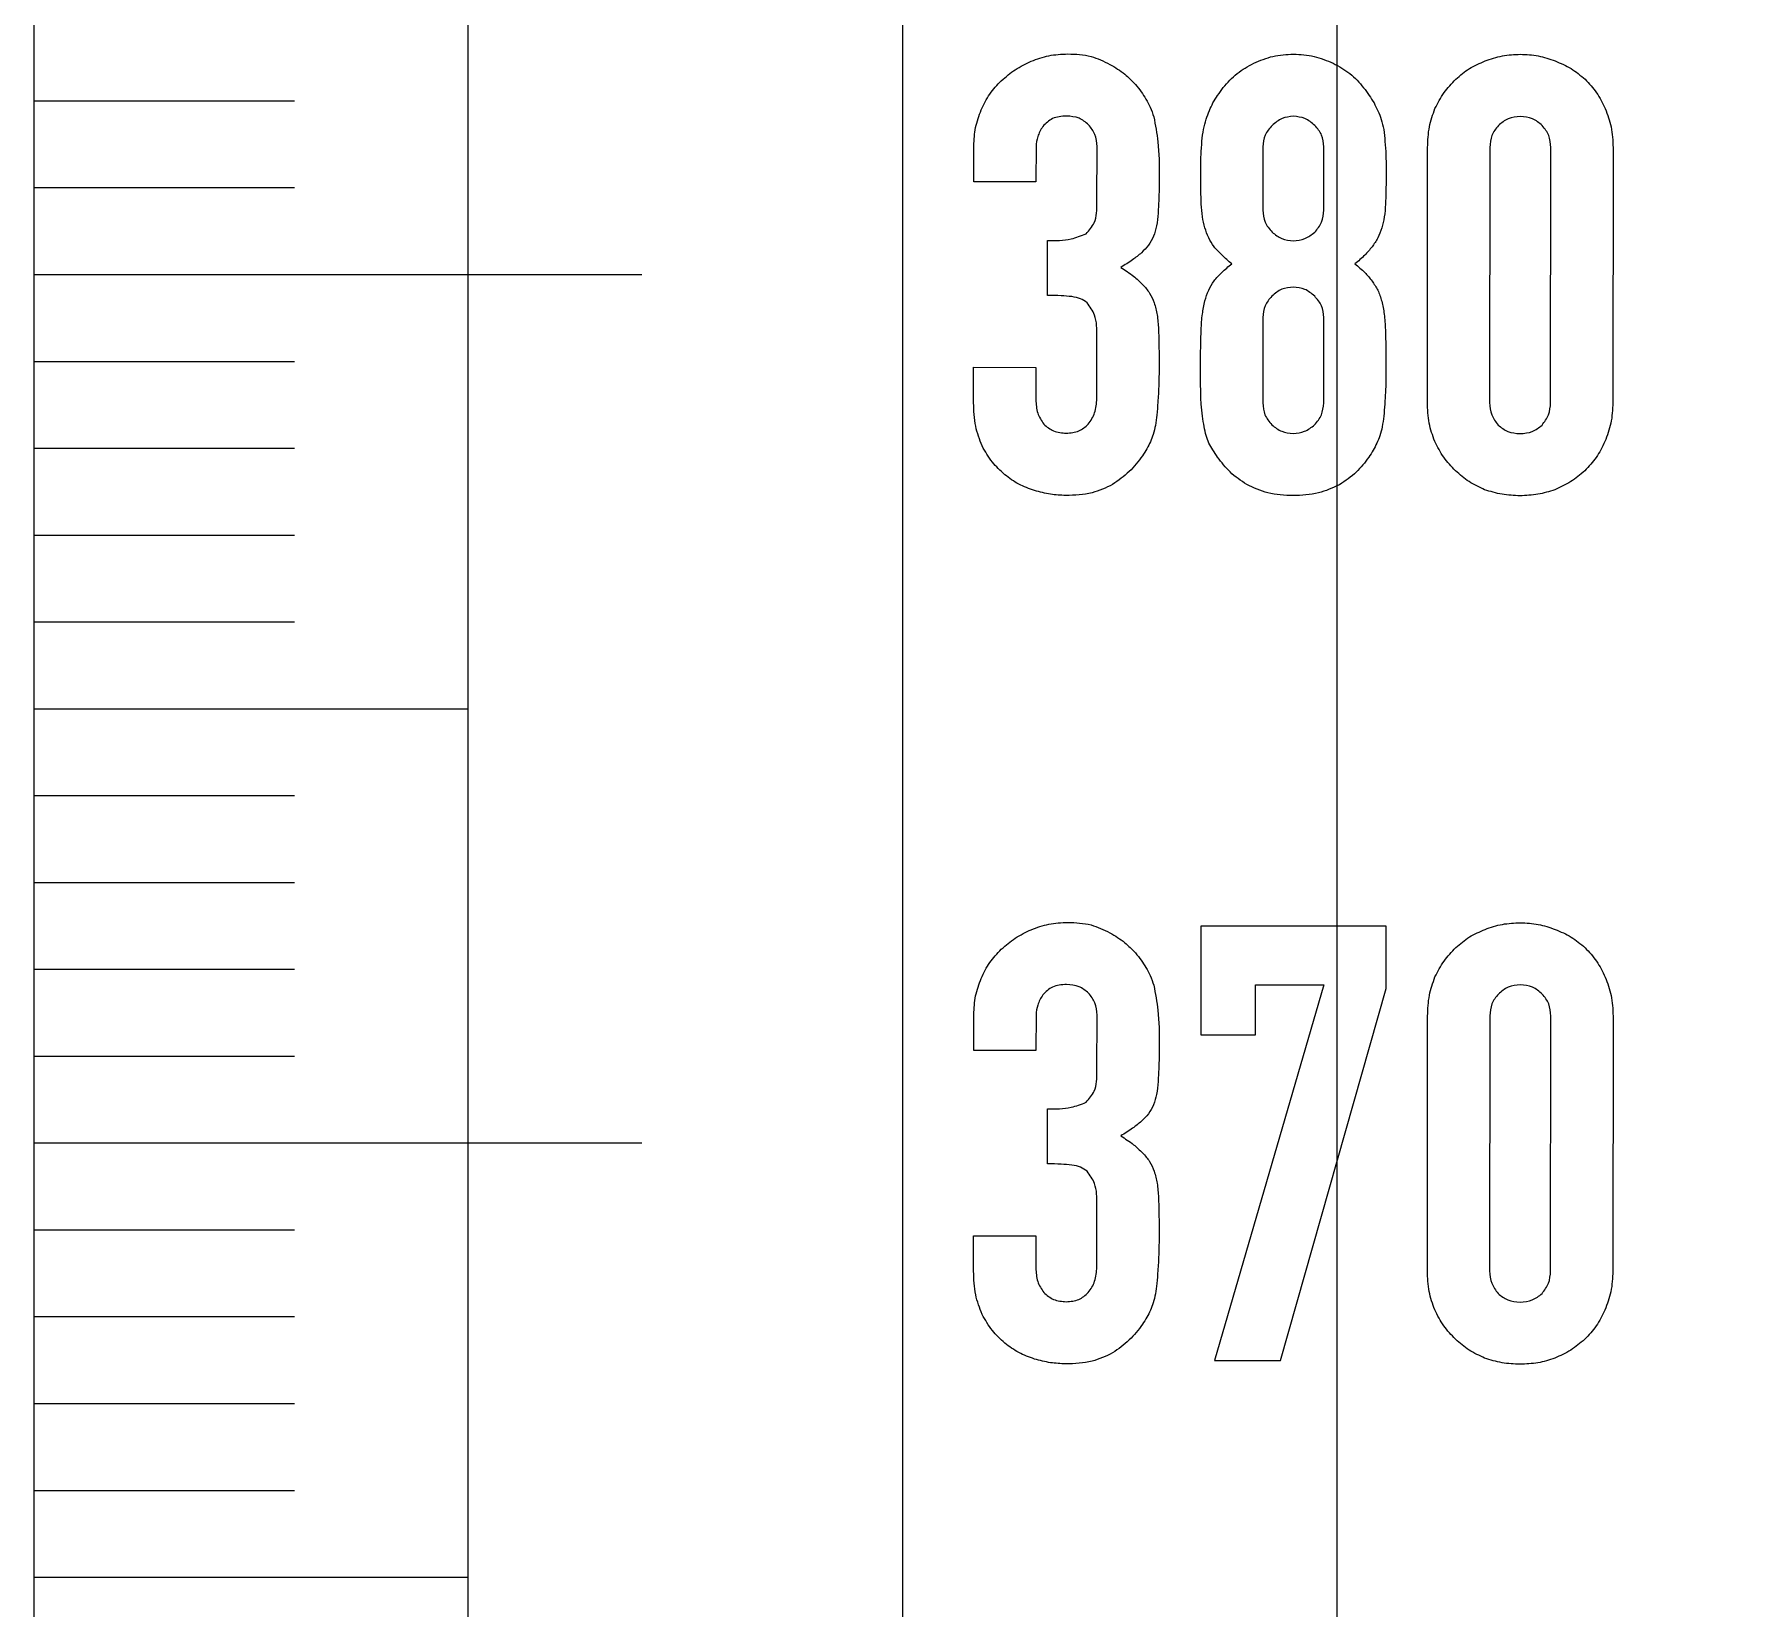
# Model space of a CAD drawing. Header units: millimetres. Extents: x 0 to 736, y 0 to 580.
# Drawn here: x 0 to 19.54, y 364.64 to 382.77 of the extents above; entities that cross this region are included whole.
import ezdxf

# ---------------------------------------------------------------- set-up
doc = ezdxf.new("R2010")
doc.units = ezdxf.units.MM
doc.layers.get('0').update_dxf_attribs({"linetype": 'CONTINUOUS'})

msp = doc.modelspace()

# ---------------------------------------------------------------- linework, layer by layer
for p, q in [((0, 382), (3, 382)), ((10.821, 381.066), (10.821, 381.481)), ((11.538, 381.473), (11.537, 381.066)), ((12.239, 380.826), (12.24, 381.473)), ((14.15, 381.471), (14.149, 380.741)), ((14.852, 380.74), (14.852, 381.47)), ((16.044, 378.527), (16.046, 381.462)), ((16.762, 381.462), (16.76, 378.527)), ((17.462, 378.526), (17.465, 381.461)), ((18.181, 381.461), (18.179, 378.525)), ((11.537, 381.066), (10.821, 381.066)), ((0, 381), (3, 381)), ((11.67, 379.76), (11.67, 380.392)), ((0, 380), (7, 380)), ((14.148, 379.505), (14.148, 378.522)), ((14.85, 378.521), (14.851, 379.504)), ((12.238, 378.572), (12.238, 379.289)), ((0, 379), (3, 379)), ((10.819, 378.524), (10.819, 378.932)), ((10.819, 378.932), (11.536, 378.931)), ((11.536, 378.931), (11.535, 378.559)), ((0, 378), (3, 378)), ((0, 377), (3, 377)), ((0, 376), (3, 376)), ((0, 375), (5, 375)), ((0, 374), (3, 374)), ((0, 373), (3, 373)), ((0, 372), (3, 372)), ((10.821, 371.066), (10.821, 371.481)), ((11.538, 371.473), (11.537, 371.066)), ((12.239, 370.826), (12.24, 371.473)), ((16.044, 368.527), (16.046, 371.462)), ((16.762, 371.462), (16.76, 368.527)), ((17.462, 368.526), (17.465, 371.461)), ((18.181, 371.461), (18.179, 368.525)), ((11.537, 371.066), (10.821, 371.066)), ((0, 371), (3, 371)), ((11.67, 369.76), (11.67, 370.392)), ((0, 370), (7, 370)), ((12.238, 368.572), (12.238, 369.289)), ((0, 369), (3, 369)), ((10.819, 368.524), (10.819, 368.932)), ((10.819, 368.932), (11.536, 368.931)), ((11.536, 368.931), (11.535, 368.559)), ((0, 368), (3, 368)), ((0, 367), (3, 367)), ((0, 366), (3, 366)), ((0, 365), (5, 365))]:
    msp.add_line(p, q)
for points in [[(334.863, 0), (0, 580), (0, 0)], [(326.203, 5), (5, 5), (5, 561.34)], [(317.543, 10), (10, 542.679), (10, 10)], [(308.882, 15), (15, 524.019), (15, 15)], [(14.853, 371.822), (13.592, 367.497), (14.351, 367.496), (15.569, 371.779), (15.569, 372.495), (13.435, 372.497), (13.434, 371.247), (14.066, 371.246), (14.066, 371.822)]]:
    msp.add_lwpolyline(points, close=True)
for points, knots in [([(11.138, 382.232), (11.19, 382.276), (11.294, 382.367), (11.419, 382.426), (11.482, 382.456)], [0, 0, 0, 0, 0.02037198, 0.04126383, 0.04126383, 0.04126383, 0.04126383]), ([(11.482, 382.456), (11.549, 382.481), (11.686, 382.53), (11.83, 382.537), (11.904, 382.54)], [0, 0, 0, 0, 0.02132335, 0.0431947, 0.0431947, 0.0431947, 0.0431947]), ([(11.904, 382.54), (11.995, 382.537), (12.165, 382.53), (12.317, 382.455), (12.388, 382.42)], [0, 0, 0, 0, 0.02702625, 0.05040301, 0.05040301, 0.05040301, 0.05040301]), ([(12.388, 382.42), (12.448, 382.385), (12.556, 382.32), (12.643, 382.229), (12.683, 382.188)], [0, 0, 0, 0, 0.0206455, 0.03765689, 0.03765689, 0.03765689, 0.03765689]), ([(13.694, 382.153), (13.744, 382.21), (13.844, 382.325), (13.978, 382.397), (14.045, 382.433)], [0, 0, 0, 0, 0.02259503, 0.0452989, 0.0452989, 0.0452989, 0.0452989]), ([(14.045, 382.433), (14.118, 382.464), (14.264, 382.526), (14.422, 382.534), (14.502, 382.538)], [0, 0, 0, 0, 0.02332397, 0.04717065, 0.04717065, 0.04717065, 0.04717065]), ([(14.502, 382.538), (14.582, 382.534), (14.74, 382.525), (14.886, 382.463), (14.958, 382.432)], [0, 0, 0, 0, 0.02384668, 0.04717065, 0.04717065, 0.04717065, 0.04717065]), ([(14.958, 382.432), (15.026, 382.396), (15.16, 382.324), (15.26, 382.209), (15.309, 382.151)], [0, 0, 0, 0, 0.02270387, 0.04529892, 0.04529892, 0.04529892, 0.04529892]), ([(16.37, 382.249), (16.421, 382.293), (16.522, 382.38), (16.646, 382.433), (16.707, 382.459)], [0, 0, 0, 0, 0.02001715, 0.03996019, 0.03996019, 0.03996019, 0.03996019]), ([(16.707, 382.459), (16.773, 382.482), (16.905, 382.527), (17.045, 382.533), (17.114, 382.536)], [0, 0, 0, 0, 0.02083571, 0.04164184, 0.04164184, 0.04164184, 0.04164184]), ([(17.114, 382.536), (17.183, 382.533), (17.321, 382.527), (17.45, 382.481), (17.515, 382.459)], [0, 0, 0, 0, 0.0206313, 0.04096164, 0.04096164, 0.04096164, 0.04096164]), ([(17.515, 382.459), (17.578, 382.432), (17.704, 382.38), (17.807, 382.292), (17.859, 382.248)], [0, 0, 0, 0, 0.02041726, 0.04057331, 0.04057331, 0.04057331, 0.04057331]), ([(10.906, 381.895), (10.936, 381.958), (10.997, 382.082), (11.091, 382.182), (11.138, 382.232)], [0, 0, 0, 0, 0.02082092, 0.04112014, 0.04112014, 0.04112014, 0.04112014]), ([(16.131, 381.912), (16.163, 381.975), (16.227, 382.098), (16.323, 382.199), (16.37, 382.249)], [0, 0, 0, 0, 0.02107908, 0.04149266, 0.04149266, 0.04149266, 0.04149266]), ([(17.859, 382.248), (17.905, 382.198), (18, 382.097), (18.06, 381.973), (18.09, 381.91)], [0, 0, 0, 0, 0.02029925, 0.04112017, 0.04112017, 0.04112017, 0.04112017]), ([(12.683, 382.188), (12.705, 382.161), (12.748, 382.107), (12.785, 382.048), (12.802, 382.02)], [0, 0, 0, 0, 0.01063996, 0.02067161, 0.02067161, 0.02067161, 0.02067161]), ([(12.802, 382.02), (12.82, 381.989), (12.858, 381.925), (12.881, 381.854), (12.893, 381.816)], [0, 0, 0, 0, 0.01060662, 0.02238105, 0.02238105, 0.02238105, 0.02238105]), ([(13.575, 381.977), (13.592, 382.006), (13.629, 382.066), (13.672, 382.123), (13.694, 382.153)], [0, 0, 0, 0, 0.01017955, 0.02124134, 0.02124134, 0.02124134, 0.02124134]), ([(15.309, 382.151), (15.331, 382.122), (15.374, 382.065), (15.411, 382.005), (15.429, 381.976)], [0, 0, 0, 0, 0.01106177, 0.02124133, 0.02124133, 0.02124133, 0.02124133]), ([(10.821, 381.481), (10.825, 381.552), (10.832, 381.695), (10.881, 381.828), (10.906, 381.895)], [0, 0, 0, 0, 0.02134719, 0.04250294, 0.04250294, 0.04250294, 0.04250294]), ([(11.889, 381.824), (11.832, 381.821), (11.725, 381.815), (11.65, 381.74), (11.615, 381.705)], [0, 0, 0, 0, 0.0165978, 0.03082806, 0.03082806, 0.03082806, 0.03082806]), ([(12.142, 381.725), (12.107, 381.754), (12.034, 381.815), (11.939, 381.821), (11.889, 381.824)], [0, 0, 0, 0, 0.01314721, 0.0277516, 0.0277516, 0.0277516, 0.0277516]), ([(12.893, 381.816), (12.912, 381.72), (12.955, 381.493), (12.956, 381.262), (12.956, 381.128)], [0, 0, 0, 0, 0.02917972, 0.06923897, 0.06923897, 0.06923897, 0.06923897]), ([(13.497, 381.788), (13.509, 381.821), (13.531, 381.886), (13.561, 381.947), (13.575, 381.977)], [0, 0, 0, 0, 0.01066457, 0.02048662, 0.02048662, 0.02048662, 0.02048662]), ([(14.501, 381.822), (14.456, 381.817), (14.363, 381.808), (14.292, 381.747), (14.256, 381.717)], [0, 0, 0, 0, 0.0134279, 0.02730729, 0.02730729, 0.02730729, 0.02730729]), ([(14.747, 381.716), (14.711, 381.747), (14.64, 381.808), (14.547, 381.817), (14.501, 381.822)], [0, 0, 0, 0, 0.01387936, 0.02730726, 0.02730726, 0.02730726, 0.02730726]), ([(15.429, 381.976), (15.444, 381.946), (15.477, 381.885), (15.501, 381.82), (15.513, 381.786)], [0, 0, 0, 0, 0.01005004, 0.02077656, 0.02077656, 0.02077656, 0.02077656]), ([(16.046, 381.462), (16.049, 381.543), (16.055, 381.697), (16.106, 381.842), (16.131, 381.912)], [0, 0, 0, 0, 0.02396916, 0.04596419, 0.04596419, 0.04596419, 0.04596419]), ([(17.114, 381.82), (17.065, 381.816), (16.969, 381.808), (16.897, 381.745), (16.861, 381.715)], [0, 0, 0, 0, 0.01428975, 0.0280251, 0.0280251, 0.0280251, 0.0280251]), ([(17.367, 381.714), (17.331, 381.745), (17.258, 381.808), (17.163, 381.816), (17.114, 381.82)], [0, 0, 0, 0, 0.0137354, 0.02802509, 0.02802509, 0.02802509, 0.02802509]), ([(18.09, 381.91), (18.117, 381.841), (18.172, 381.696), (18.178, 381.541), (18.181, 381.461)], [0, 0, 0, 0, 0.02215211, 0.04613734, 0.04613734, 0.04613734, 0.04613734]), ([(11.615, 381.705), (11.593, 381.667), (11.55, 381.595), (11.542, 381.512), (11.538, 381.473)], [0, 0, 0, 0, 0.01311202, 0.02468579, 0.02468579, 0.02468579, 0.02468579]), ([(12.24, 381.473), (12.236, 381.521), (12.229, 381.616), (12.17, 381.69), (12.142, 381.725)], [0, 0, 0, 0, 0.0142584, 0.02769779, 0.02769779, 0.02769779, 0.02769779]), ([(13.448, 381.535), (13.453, 381.581), (13.463, 381.666), (13.486, 381.749), (13.497, 381.788)], [0, 0, 0, 0, 0.01382933, 0.0257946, 0.0257946, 0.0257946, 0.0257946]), ([(14.256, 381.717), (14.225, 381.682), (14.163, 381.611), (14.154, 381.518), (14.15, 381.471)], [0, 0, 0, 0, 0.01359215, 0.02736453, 0.02736453, 0.02736453, 0.02736453]), ([(14.852, 381.47), (14.848, 381.517), (14.84, 381.611), (14.778, 381.681), (14.747, 381.716)], [0, 0, 0, 0, 0.01377239, 0.02736455, 0.02736455, 0.02736455, 0.02736455]), ([(15.513, 381.786), (15.523, 381.748), (15.546, 381.665), (15.552, 381.579), (15.555, 381.533)], [0, 0, 0, 0, 0.01192269, 0.02568836, 0.02568836, 0.02568836, 0.02568836]), ([(16.861, 381.715), (16.832, 381.679), (16.773, 381.605), (16.766, 381.511), (16.762, 381.462)], [0, 0, 0, 0, 0.01343938, 0.02769777, 0.02769777, 0.02769777, 0.02769777]), ([(17.465, 381.461), (17.461, 381.51), (17.454, 381.604), (17.395, 381.678), (17.367, 381.714)], [0, 0, 0, 0, 0.01425838, 0.02769777, 0.02769777, 0.02769777, 0.02769777]), ([(13.434, 381.191), (13.434, 381.253), (13.435, 381.368), (13.444, 381.483), (13.448, 381.535)], [0, 0, 0, 0, 0.0187884, 0.03444887, 0.03444887, 0.03444887, 0.03444887]), ([(15.555, 381.533), (15.559, 381.481), (15.568, 381.367), (15.568, 381.252), (15.568, 381.189)], [0, 0, 0, 0, 0.01566047, 0.03444887, 0.03444887, 0.03444887, 0.03444887]), ([(12.956, 381.128), (12.956, 381.049), (12.955, 380.909), (12.946, 380.769), (12.942, 380.707)], [0, 0, 0, 0, 0.02352792, 0.04216726, 0.04216726, 0.04216726, 0.04216726]), ([(13.44, 380.811), (13.438, 380.869), (13.434, 380.995), (13.434, 381.122), (13.434, 381.191)], [0, 0, 0, 0, 0.01721312, 0.03793014, 0.03793014, 0.03793014, 0.03793014]), ([(15.568, 381.189), (15.568, 381.12), (15.568, 380.993), (15.563, 380.867), (15.561, 380.81)], [0, 0, 0, 0, 0.02071702, 0.03793014, 0.03793014, 0.03793014, 0.03793014]), ([(12.113, 380.468), (12.149, 380.509), (12.239, 380.609), (12.239, 380.746), (12.239, 380.826)], [0, 0, 0, 0, 0.01594138, 0.03915606, 0.03915606, 0.03915606, 0.03915606]), ([(12.942, 380.707), (12.938, 380.657), (12.933, 380.566), (12.905, 380.479), (12.892, 380.44)], [0, 0, 0, 0, 0.01483158, 0.02722704, 0.02722704, 0.02722704, 0.02722704]), ([(13.482, 380.538), (13.472, 380.58), (13.449, 380.67), (13.443, 380.763), (13.44, 380.811)], [0, 0, 0, 0, 0.01312024, 0.0277594, 0.0277594, 0.0277594, 0.0277594]), ([(14.149, 380.741), (14.154, 380.693), (14.163, 380.598), (14.224, 380.525), (14.255, 380.488)], [0, 0, 0, 0, 0.01394474, 0.0279688, 0.0279688, 0.0279688, 0.0279688]), ([(14.746, 380.487), (14.777, 380.524), (14.838, 380.598), (14.847, 380.693), (14.852, 380.74)], [0, 0, 0, 0, 0.01402408, 0.02796883, 0.02796883, 0.02796883, 0.02796883]), ([(15.561, 380.81), (15.558, 380.761), (15.552, 380.668), (15.529, 380.578), (15.519, 380.536)], [0, 0, 0, 0, 0.01463915, 0.02775941, 0.02775941, 0.02775941, 0.02775941]), ([(11.67, 380.392), (11.762, 380.391), (11.915, 380.39), (12.057, 380.446), (12.113, 380.468)], [0, 0, 0, 0, 0.02728052, 0.04526854, 0.04526854, 0.04526854, 0.04526854]), ([(13.587, 380.32), (13.565, 380.354), (13.521, 380.422), (13.495, 380.499), (13.482, 380.538)], [0, 0, 0, 0, 0.01204362, 0.02427006, 0.02427006, 0.02427006, 0.02427006]), ([(14.255, 380.488), (14.291, 380.459), (14.363, 380.402), (14.455, 380.394), (14.5, 380.389)], [0, 0, 0, 0, 0.0135865, 0.02698108, 0.02698108, 0.02698108, 0.02698108]), ([(14.5, 380.389), (14.546, 380.393), (14.637, 380.402), (14.71, 380.459), (14.746, 380.487)], [0, 0, 0, 0, 0.01339458, 0.02698105, 0.02698105, 0.02698105, 0.02698105]), ([(15.519, 380.536), (15.505, 380.497), (15.478, 380.419), (15.43, 380.352), (15.406, 380.318)], [0, 0, 0, 0, 0.01229057, 0.02461123, 0.02461123, 0.02461123, 0.02461123]), ([(12.752, 380.25), (12.718, 380.223), (12.643, 380.16), (12.559, 380.11), (12.513, 380.082)], [0, 0, 0, 0, 0.01299632, 0.02926209, 0.02926209, 0.02926209, 0.02926209]), ([(12.892, 380.44), (12.874, 380.404), (12.838, 380.333), (12.78, 380.278), (12.752, 380.25)], [0, 0, 0, 0, 0.01195497, 0.02375426, 0.02375426, 0.02375426, 0.02375426]), ([(13.791, 380.123), (13.752, 380.156), (13.68, 380.217), (13.617, 380.288), (13.587, 380.32)], [0, 0, 0, 0, 0.01529405, 0.02833416, 0.02833416, 0.02833416, 0.02833416]), ([(15.406, 380.318), (15.379, 380.286), (15.319, 380.215), (15.248, 380.155), (15.209, 380.122)], [0, 0, 0, 0, 0.01268426, 0.02784776, 0.02784776, 0.02784776, 0.02784776]), ([(12.513, 380.082), (12.563, 380.05), (12.654, 379.992), (12.731, 379.918), (12.765, 379.885)], [0, 0, 0, 0, 0.01792106, 0.03209272, 0.03209272, 0.03209272, 0.03209272]), ([(13.587, 379.927), (13.616, 379.96), (13.678, 380.032), (13.752, 380.091), (13.791, 380.123)], [0, 0, 0, 0, 0.0132976, 0.02836012, 0.02836012, 0.02836012, 0.02836012]), ([(15.209, 380.122), (15.248, 380.09), (15.321, 380.032), (15.379, 379.959), (15.406, 379.925)], [0, 0, 0, 0, 0.01492993, 0.02787877, 0.02787877, 0.02787877, 0.02787877]), ([(12.765, 379.885), (12.794, 379.854), (12.85, 379.791), (12.882, 379.713), (12.899, 379.674)], [0, 0, 0, 0, 0.01261239, 0.02509703, 0.02509703, 0.02509703, 0.02509703]), ([(13.482, 379.695), (13.494, 379.737), (13.519, 379.819), (13.565, 379.892), (13.587, 379.927)], [0, 0, 0, 0, 0.01321503, 0.02556188, 0.02556188, 0.02556188, 0.02556188]), ([(15.406, 379.925), (15.43, 379.89), (15.479, 379.819), (15.505, 379.736), (15.518, 379.693)], [0, 0, 0, 0, 0.01261726, 0.02589162, 0.02589162, 0.02589162, 0.02589162]), ([(11.951, 379.745), (11.91, 379.749), (11.816, 379.759), (11.722, 379.759), (11.67, 379.76)], [0, 0, 0, 0, 0.01233441, 0.02813887, 0.02813887, 0.02813887, 0.02813887]), ([(12.126, 379.675), (12.102, 379.692), (12.049, 379.729), (11.985, 379.74), (11.951, 379.745)], [0, 0, 0, 0, 0.00882186, 0.0191263, 0.0191263, 0.0191263, 0.0191263]), ([(12.238, 379.289), (12.239, 379.373), (12.239, 379.515), (12.159, 379.629), (12.126, 379.675)], [0, 0, 0, 0, 0.02456423, 0.04109411, 0.04109411, 0.04109411, 0.04109411]), ([(12.899, 379.674), (12.911, 379.628), (12.938, 379.529), (12.944, 379.427), (12.948, 379.372)], [0, 0, 0, 0, 0.01426486, 0.0306684, 0.0306684, 0.0306684, 0.0306684]), ([(13.439, 379.365), (13.442, 379.425), (13.448, 379.537), (13.471, 379.645), (13.482, 379.695)], [0, 0, 0, 0, 0.01813735, 0.03332219, 0.03332219, 0.03332219, 0.03332219]), ([(14.254, 379.75), (14.223, 379.715), (14.161, 379.645), (14.153, 379.552), (14.148, 379.505)], [0, 0, 0, 0, 0.01359217, 0.02736453, 0.02736453, 0.02736453, 0.02736453]), ([(14.5, 379.856), (14.454, 379.851), (14.361, 379.842), (14.29, 379.781), (14.254, 379.75)], [0, 0, 0, 0, 0.0134279, 0.02730727, 0.02730727, 0.02730727, 0.02730727]), ([(14.746, 379.75), (14.709, 379.781), (14.638, 379.841), (14.546, 379.851), (14.5, 379.856)], [0, 0, 0, 0, 0.01387935, 0.02730725, 0.02730725, 0.02730725, 0.02730725]), ([(14.851, 379.504), (14.846, 379.551), (14.838, 379.645), (14.776, 379.715), (14.746, 379.75)], [0, 0, 0, 0, 0.01377236, 0.02736455, 0.02736455, 0.02736455, 0.02736455]), ([(15.518, 379.693), (15.529, 379.644), (15.552, 379.535), (15.557, 379.424), (15.56, 379.363)], [0, 0, 0, 0, 0.01518484, 0.03332219, 0.03332219, 0.03332219, 0.03332219]), ([(12.948, 379.372), (12.95, 379.308), (12.954, 379.163), (12.954, 379.018), (12.954, 378.937)], [0, 0, 0, 0, 0.01931897, 0.04354713, 0.04354713, 0.04354713, 0.04354713]), ([(13.432, 378.894), (13.432, 378.98), (13.432, 379.137), (13.437, 379.294), (13.439, 379.365)], [0, 0, 0, 0, 0.02580819, 0.04705766, 0.04705766, 0.04705766, 0.04705766]), ([(15.56, 379.363), (15.562, 379.292), (15.566, 379.136), (15.566, 378.979), (15.567, 378.893)], [0, 0, 0, 0, 0.0212495, 0.04705766, 0.04705766, 0.04705766, 0.04705766]), ([(12.954, 378.937), (12.954, 378.862), (12.953, 378.726), (12.944, 378.59), (12.94, 378.53)], [0, 0, 0, 0, 0.02247465, 0.04076343, 0.04076343, 0.04076343, 0.04076343]), ([(13.438, 378.508), (13.436, 378.566), (13.432, 378.695), (13.432, 378.824), (13.432, 378.894)], [0, 0, 0, 0, 0.0173886, 0.03863231, 0.03863231, 0.03863231, 0.03863231]), ([(15.567, 378.893), (15.566, 378.822), (15.565, 378.693), (15.556, 378.564), (15.552, 378.506)], [0, 0, 0, 0, 0.02124588, 0.03865839, 0.03865839, 0.03865839, 0.03865839]), ([(10.917, 378.026), (10.888, 378.1), (10.827, 378.261), (10.822, 378.432), (10.819, 378.524)], [0, 0, 0, 0, 0.0238176, 0.05114045, 0.05114045, 0.05114045, 0.05114045]), ([(11.535, 378.559), (11.538, 378.506), (11.544, 378.404), (11.6, 378.319), (11.626, 378.278)], [0, 0, 0, 0, 0.01561713, 0.02999284, 0.02999284, 0.02999284, 0.02999284]), ([(12.139, 378.277), (12.168, 378.319), (12.228, 378.408), (12.234, 378.515), (12.238, 378.572)], [0, 0, 0, 0, 0.01493826, 0.03162308, 0.03162308, 0.03162308, 0.03162308]), ([(12.94, 378.53), (12.937, 378.48), (12.933, 378.391), (12.918, 378.302), (12.912, 378.263)], [0, 0, 0, 0, 0.01478478, 0.02685139, 0.02685139, 0.02685139, 0.02685139]), ([(13.473, 378.248), (13.466, 378.289), (13.452, 378.375), (13.443, 378.462), (13.438, 378.508)], [0, 0, 0, 0, 0.01226672, 0.02622583, 0.02622583, 0.02622583, 0.02622583]), ([(14.148, 378.522), (14.152, 378.474), (14.161, 378.379), (14.222, 378.306), (14.253, 378.269)], [0, 0, 0, 0, 0.01394472, 0.0279688, 0.0279688, 0.0279688, 0.0279688]), ([(14.744, 378.268), (14.775, 378.305), (14.836, 378.378), (14.845, 378.474), (14.85, 378.521)], [0, 0, 0, 0, 0.01402409, 0.02796882, 0.02796882, 0.02796882, 0.02796882]), ([(15.552, 378.506), (15.549, 378.46), (15.544, 378.373), (15.53, 378.287), (15.524, 378.247)], [0, 0, 0, 0, 0.01390932, 0.02614965, 0.02614965, 0.02614965, 0.02614965]), ([(16.128, 378.078), (16.103, 378.147), (16.052, 378.293), (16.047, 378.447), (16.044, 378.527)], [0, 0, 0, 0, 0.02199501, 0.04596421, 0.04596421, 0.04596421, 0.04596421]), ([(16.76, 378.527), (16.764, 378.477), (16.771, 378.381), (16.83, 378.304), (16.858, 378.267)], [0, 0, 0, 0, 0.01443138, 0.02831409, 0.02831409, 0.02831409, 0.02831409]), ([(17.364, 378.266), (17.392, 378.304), (17.451, 378.381), (17.459, 378.477), (17.462, 378.526)], [0, 0, 0, 0, 0.01388274, 0.02831408, 0.02831408, 0.02831408, 0.02831408]), ([(18.179, 378.525), (18.175, 378.445), (18.169, 378.29), (18.114, 378.145), (18.087, 378.076)], [0, 0, 0, 0, 0.02398523, 0.04613736, 0.04613736, 0.04613736, 0.04613736]), ([(11.626, 378.278), (11.663, 378.247), (11.737, 378.184), (11.836, 378.176), (11.886, 378.172)], [0, 0, 0, 0, 0.01387937, 0.02868706, 0.02868706, 0.02868706, 0.02868706]), ([(11.886, 378.172), (11.936, 378.176), (12.033, 378.183), (12.105, 378.247), (12.139, 378.277)], [0, 0, 0, 0, 0.01463495, 0.02808462, 0.02808462, 0.02808462, 0.02808462]), ([(12.912, 378.263), (12.904, 378.228), (12.891, 378.163), (12.867, 378.102), (12.855, 378.073)], [0, 0, 0, 0, 0.01064577, 0.01981037, 0.01981037, 0.01981037, 0.01981037]), ([(13.529, 378.059), (13.518, 378.087), (13.494, 378.149), (13.48, 378.213), (13.473, 378.248)], [0, 0, 0, 0, 0.00916463, 0.01981037, 0.01981037, 0.01981037, 0.01981037]), ([(14.253, 378.269), (14.289, 378.24), (14.361, 378.183), (14.453, 378.174), (14.499, 378.17)], [0, 0, 0, 0, 0.01358649, 0.02698107, 0.02698107, 0.02698107, 0.02698107]), ([(14.499, 378.17), (14.544, 378.174), (14.636, 378.183), (14.708, 378.24), (14.744, 378.268)], [0, 0, 0, 0, 0.01339458, 0.02698103, 0.02698103, 0.02698103, 0.02698103]), ([(15.524, 378.247), (15.516, 378.212), (15.503, 378.146), (15.474, 378.085), (15.461, 378.057)], [0, 0, 0, 0, 0.01068768, 0.02004695, 0.02004695, 0.02004695, 0.02004695]), ([(16.858, 378.267), (16.894, 378.238), (16.968, 378.179), (17.062, 378.172), (17.111, 378.168)], [0, 0, 0, 0, 0.01343937, 0.02769775, 0.02769775, 0.02769775, 0.02769775]), ([(17.111, 378.168), (17.16, 378.172), (17.254, 378.179), (17.328, 378.238), (17.364, 378.266)], [0, 0, 0, 0, 0.01425839, 0.02769774, 0.02769774, 0.02769774, 0.02769774]), ([(11.177, 377.695), (11.127, 377.742), (11.023, 377.838), (10.953, 377.962), (10.917, 378.026)], [0, 0, 0, 0, 0.02036063, 0.04222777, 0.04222777, 0.04222777, 0.04222777]), ([(12.764, 377.912), (12.716, 377.849), (12.618, 377.721), (12.486, 377.629), (12.419, 377.582)], [0, 0, 0, 0, 0.02367027, 0.04793721, 0.04793721, 0.04793721, 0.04793721]), ([(12.855, 378.073), (12.842, 378.047), (12.815, 377.991), (12.781, 377.939), (12.764, 377.912)], [0, 0, 0, 0, 0.00887237, 0.01856809, 0.01856809, 0.01856809, 0.01856809]), ([(13.628, 377.897), (13.61, 377.924), (13.575, 377.977), (13.544, 378.032), (13.529, 378.059)], [0, 0, 0, 0, 0.00978904, 0.01891318, 0.01891318, 0.01891318, 0.01891318]), ([(15.461, 378.057), (15.448, 378.03), (15.42, 377.975), (15.387, 377.923), (15.369, 377.896)], [0, 0, 0, 0, 0.00887237, 0.01856809, 0.01856809, 0.01856809, 0.01856809]), ([(16.366, 377.74), (16.319, 377.79), (16.224, 377.891), (16.16, 378.015), (16.128, 378.078)], [0, 0, 0, 0, 0.02041353, 0.04149263, 0.04149263, 0.04149263, 0.04149263]), ([(18.087, 378.076), (18.056, 378.013), (17.996, 377.889), (17.902, 377.789), (17.855, 377.739)], [0, 0, 0, 0, 0.02082092, 0.04112014, 0.04112014, 0.04112014, 0.04112014]), ([(13.964, 377.581), (13.897, 377.626), (13.767, 377.713), (13.673, 377.837), (13.628, 377.897)], [0, 0, 0, 0, 0.02419254, 0.04649165, 0.04649165, 0.04649165, 0.04649165]), ([(15.369, 377.896), (15.324, 377.836), (15.229, 377.712), (15.099, 377.625), (15.032, 377.58)], [0, 0, 0, 0, 0.02229914, 0.04649163, 0.04649163, 0.04649163, 0.04649163]), ([(16.703, 377.522), (16.642, 377.551), (16.519, 377.607), (16.417, 377.696), (16.366, 377.74)], [0, 0, 0, 0, 0.02018042, 0.04030582, 0.04030582, 0.04030582, 0.04030582]), ([(17.855, 377.739), (17.803, 377.695), (17.699, 377.606), (17.574, 377.55), (17.511, 377.522)], [0, 0, 0, 0, 0.02026353, 0.04091276, 0.04091276, 0.04091276, 0.04091276]), ([(11.52, 377.512), (11.459, 377.534), (11.335, 377.578), (11.229, 377.656), (11.177, 377.695)], [0, 0, 0, 0, 0.01952845, 0.03915135, 0.03915135, 0.03915135, 0.03915135]), ([(11.879, 377.456), (11.82, 377.459), (11.699, 377.464), (11.582, 377.496), (11.52, 377.512)], [0, 0, 0, 0, 0.01743727, 0.03634665, 0.03634665, 0.03634665, 0.03634665]), ([(12.419, 377.582), (12.342, 377.545), (12.171, 377.465), (11.982, 377.459), (11.879, 377.456)], [0, 0, 0, 0, 0.02552659, 0.05606275, 0.05606275, 0.05606275, 0.05606275]), ([(14.498, 377.454), (14.399, 377.458), (14.213, 377.465), (14.044, 377.544), (13.964, 377.581)], [0, 0, 0, 0, 0.02931411, 0.05533043, 0.05533043, 0.05533043, 0.05533043]), ([(15.032, 377.58), (14.952, 377.543), (14.783, 377.465), (14.597, 377.458), (14.498, 377.454)], [0, 0, 0, 0, 0.02601632, 0.05533043, 0.05533043, 0.05533043, 0.05533043]), ([(17.11, 377.452), (17.041, 377.455), (16.902, 377.461), (16.769, 377.502), (16.703, 377.522)], [0, 0, 0, 0, 0.02079057, 0.04148602, 0.04148602, 0.04148602, 0.04148602]), ([(17.511, 377.522), (17.446, 377.501), (17.316, 377.46), (17.179, 377.455), (17.11, 377.452)], [0, 0, 0, 0, 0.02018659, 0.04080219, 0.04080219, 0.04080219, 0.04080219]), ([(11.138, 372.232), (11.19, 372.276), (11.294, 372.367), (11.419, 372.426), (11.482, 372.456)], [0, 0, 0, 0, 0.02037198, 0.04126383, 0.04126383, 0.04126383, 0.04126383]), ([(11.482, 372.456), (11.549, 372.481), (11.686, 372.53), (11.83, 372.537), (11.904, 372.54)], [0, 0, 0, 0, 0.02132335, 0.0431947, 0.0431947, 0.0431947, 0.0431947]), ([(11.904, 372.54), (11.995, 372.537), (12.165, 372.53), (12.317, 372.455), (12.388, 372.42)], [0, 0, 0, 0, 0.02702625, 0.05040301, 0.05040301, 0.05040301, 0.05040301]), ([(16.37, 372.249), (16.421, 372.293), (16.522, 372.38), (16.646, 372.433), (16.707, 372.459)], [0, 0, 0, 0, 0.02001715, 0.03996019, 0.03996019, 0.03996019, 0.03996019]), ([(16.707, 372.459), (16.773, 372.482), (16.905, 372.527), (17.045, 372.533), (17.114, 372.536)], [0, 0, 0, 0, 0.02083571, 0.04164184, 0.04164184, 0.04164184, 0.04164184]), ([(17.114, 372.536), (17.183, 372.533), (17.321, 372.527), (17.45, 372.481), (17.515, 372.459)], [0, 0, 0, 0, 0.0206313, 0.04096164, 0.04096164, 0.04096164, 0.04096164]), ([(17.515, 372.459), (17.578, 372.432), (17.704, 372.38), (17.807, 372.292), (17.859, 372.248)], [0, 0, 0, 0, 0.02041726, 0.04057331, 0.04057331, 0.04057331, 0.04057331]), ([(12.388, 372.42), (12.448, 372.385), (12.556, 372.32), (12.643, 372.229), (12.683, 372.188)], [0, 0, 0, 0, 0.0206455, 0.03765689, 0.03765689, 0.03765689, 0.03765689]), ([(16.131, 371.912), (16.163, 371.975), (16.227, 372.098), (16.323, 372.199), (16.37, 372.249)], [0, 0, 0, 0, 0.02107908, 0.04149266, 0.04149266, 0.04149266, 0.04149266]), ([(17.859, 372.248), (17.905, 372.198), (18, 372.097), (18.06, 371.973), (18.09, 371.91)], [0, 0, 0, 0, 0.02029925, 0.04112017, 0.04112017, 0.04112017, 0.04112017]), ([(10.906, 371.895), (10.936, 371.958), (10.997, 372.082), (11.091, 372.182), (11.138, 372.232)], [0, 0, 0, 0, 0.02082092, 0.04112014, 0.04112014, 0.04112014, 0.04112014]), ([(12.683, 372.188), (12.705, 372.161), (12.748, 372.107), (12.785, 372.048), (12.802, 372.02)], [0, 0, 0, 0, 0.01063996, 0.02067161, 0.02067161, 0.02067161, 0.02067161]), ([(10.821, 371.481), (10.825, 371.552), (10.832, 371.695), (10.881, 371.828), (10.906, 371.895)], [0, 0, 0, 0, 0.02134719, 0.04250294, 0.04250294, 0.04250294, 0.04250294]), ([(12.802, 372.02), (12.82, 371.989), (12.858, 371.925), (12.881, 371.854), (12.893, 371.816)], [0, 0, 0, 0, 0.01060662, 0.02238105, 0.02238105, 0.02238105, 0.02238105]), ([(16.046, 371.462), (16.049, 371.543), (16.055, 371.697), (16.106, 371.842), (16.131, 371.912)], [0, 0, 0, 0, 0.02396916, 0.04596419, 0.04596419, 0.04596419, 0.04596419]), ([(18.09, 371.91), (18.117, 371.841), (18.172, 371.696), (18.178, 371.541), (18.181, 371.461)], [0, 0, 0, 0, 0.02215211, 0.04613734, 0.04613734, 0.04613734, 0.04613734]), ([(11.615, 371.705), (11.593, 371.667), (11.55, 371.595), (11.542, 371.512), (11.538, 371.473)], [0, 0, 0, 0, 0.01311202, 0.02468579, 0.02468579, 0.02468579, 0.02468579]), ([(11.889, 371.824), (11.832, 371.821), (11.725, 371.815), (11.65, 371.74), (11.615, 371.705)], [0, 0, 0, 0, 0.0165978, 0.03082806, 0.03082806, 0.03082806, 0.03082806]), ([(12.142, 371.725), (12.107, 371.754), (12.034, 371.815), (11.939, 371.821), (11.889, 371.824)], [0, 0, 0, 0, 0.01314721, 0.0277516, 0.0277516, 0.0277516, 0.0277516]), ([(12.24, 371.473), (12.236, 371.521), (12.229, 371.616), (12.17, 371.69), (12.142, 371.725)], [0, 0, 0, 0, 0.0142584, 0.02769779, 0.02769779, 0.02769779, 0.02769779]), ([(12.893, 371.816), (12.912, 371.72), (12.955, 371.493), (12.956, 371.262), (12.956, 371.128)], [0, 0, 0, 0, 0.02917972, 0.06923897, 0.06923897, 0.06923897, 0.06923897]), ([(16.861, 371.715), (16.832, 371.679), (16.773, 371.605), (16.766, 371.511), (16.762, 371.462)], [0, 0, 0, 0, 0.01343938, 0.02769777, 0.02769777, 0.02769777, 0.02769777]), ([(17.114, 371.82), (17.065, 371.816), (16.969, 371.808), (16.897, 371.745), (16.861, 371.715)], [0, 0, 0, 0, 0.01428975, 0.0280251, 0.0280251, 0.0280251, 0.0280251]), ([(17.367, 371.714), (17.331, 371.745), (17.258, 371.808), (17.163, 371.816), (17.114, 371.82)], [0, 0, 0, 0, 0.0137354, 0.02802509, 0.02802509, 0.02802509, 0.02802509]), ([(17.465, 371.461), (17.461, 371.51), (17.454, 371.604), (17.395, 371.678), (17.367, 371.714)], [0, 0, 0, 0, 0.01425838, 0.02769777, 0.02769777, 0.02769777, 0.02769777]), ([(12.956, 371.128), (12.956, 371.049), (12.955, 370.909), (12.946, 370.769), (12.942, 370.707)], [0, 0, 0, 0, 0.02352792, 0.04216726, 0.04216726, 0.04216726, 0.04216726]), ([(12.113, 370.468), (12.149, 370.509), (12.239, 370.609), (12.239, 370.746), (12.239, 370.826)], [0, 0, 0, 0, 0.01594138, 0.03915606, 0.03915606, 0.03915606, 0.03915606]), ([(12.942, 370.707), (12.938, 370.657), (12.933, 370.566), (12.905, 370.479), (12.892, 370.44)], [0, 0, 0, 0, 0.01483158, 0.02722704, 0.02722704, 0.02722704, 0.02722704]), ([(11.67, 370.392), (11.762, 370.391), (11.915, 370.39), (12.057, 370.446), (12.113, 370.468)], [0, 0, 0, 0, 0.02728052, 0.04526854, 0.04526854, 0.04526854, 0.04526854]), ([(12.892, 370.44), (12.874, 370.404), (12.838, 370.333), (12.78, 370.278), (12.752, 370.25)], [0, 0, 0, 0, 0.01195497, 0.02375426, 0.02375426, 0.02375426, 0.02375426]), ([(12.752, 370.25), (12.718, 370.223), (12.643, 370.16), (12.559, 370.11), (12.513, 370.082)], [0, 0, 0, 0, 0.01299632, 0.02926209, 0.02926209, 0.02926209, 0.02926209]), ([(12.513, 370.082), (12.563, 370.05), (12.654, 369.992), (12.731, 369.918), (12.765, 369.885)], [0, 0, 0, 0, 0.01792106, 0.03209272, 0.03209272, 0.03209272, 0.03209272]), ([(11.951, 369.745), (11.91, 369.749), (11.816, 369.759), (11.722, 369.759), (11.67, 369.76)], [0, 0, 0, 0, 0.01233441, 0.02813887, 0.02813887, 0.02813887, 0.02813887]), ([(12.126, 369.675), (12.102, 369.692), (12.049, 369.729), (11.985, 369.74), (11.951, 369.745)], [0, 0, 0, 0, 0.00882186, 0.0191263, 0.0191263, 0.0191263, 0.0191263]), ([(12.765, 369.885), (12.794, 369.854), (12.85, 369.791), (12.882, 369.713), (12.899, 369.674)], [0, 0, 0, 0, 0.01261239, 0.02509703, 0.02509703, 0.02509703, 0.02509703]), ([(12.238, 369.289), (12.239, 369.373), (12.239, 369.515), (12.159, 369.629), (12.126, 369.675)], [0, 0, 0, 0, 0.02456423, 0.04109411, 0.04109411, 0.04109411, 0.04109411]), ([(12.899, 369.674), (12.911, 369.628), (12.938, 369.529), (12.944, 369.427), (12.948, 369.372)], [0, 0, 0, 0, 0.01426486, 0.0306684, 0.0306684, 0.0306684, 0.0306684]), ([(12.948, 369.372), (12.95, 369.308), (12.954, 369.163), (12.954, 369.018), (12.954, 368.937)], [0, 0, 0, 0, 0.01931897, 0.04354713, 0.04354713, 0.04354713, 0.04354713]), ([(12.954, 368.937), (12.954, 368.862), (12.953, 368.726), (12.944, 368.59), (12.94, 368.53)], [0, 0, 0, 0, 0.02247465, 0.04076343, 0.04076343, 0.04076343, 0.04076343]), ([(10.917, 368.026), (10.888, 368.1), (10.827, 368.261), (10.822, 368.432), (10.819, 368.524)], [0, 0, 0, 0, 0.0238176, 0.05114045, 0.05114045, 0.05114045, 0.05114045]), ([(11.535, 368.559), (11.538, 368.506), (11.544, 368.404), (11.6, 368.319), (11.626, 368.278)], [0, 0, 0, 0, 0.01561713, 0.02999284, 0.02999284, 0.02999284, 0.02999284]), ([(12.139, 368.277), (12.168, 368.319), (12.228, 368.408), (12.234, 368.515), (12.238, 368.572)], [0, 0, 0, 0, 0.01493826, 0.03162308, 0.03162308, 0.03162308, 0.03162308]), ([(12.94, 368.53), (12.937, 368.48), (12.933, 368.391), (12.918, 368.302), (12.912, 368.263)], [0, 0, 0, 0, 0.01478478, 0.02685139, 0.02685139, 0.02685139, 0.02685139]), ([(16.128, 368.078), (16.103, 368.147), (16.052, 368.293), (16.047, 368.447), (16.044, 368.527)], [0, 0, 0, 0, 0.02199501, 0.04596421, 0.04596421, 0.04596421, 0.04596421]), ([(16.76, 368.527), (16.764, 368.477), (16.771, 368.381), (16.83, 368.304), (16.858, 368.267)], [0, 0, 0, 0, 0.01443138, 0.02831409, 0.02831409, 0.02831409, 0.02831409]), ([(17.364, 368.266), (17.392, 368.304), (17.451, 368.381), (17.459, 368.477), (17.462, 368.526)], [0, 0, 0, 0, 0.01388274, 0.02831408, 0.02831408, 0.02831408, 0.02831408]), ([(18.179, 368.525), (18.175, 368.445), (18.169, 368.29), (18.114, 368.145), (18.087, 368.076)], [0, 0, 0, 0, 0.02398523, 0.04613736, 0.04613736, 0.04613736, 0.04613736]), ([(11.626, 368.278), (11.663, 368.247), (11.737, 368.184), (11.836, 368.176), (11.886, 368.172)], [0, 0, 0, 0, 0.01387937, 0.02868706, 0.02868706, 0.02868706, 0.02868706]), ([(11.886, 368.172), (11.936, 368.176), (12.033, 368.183), (12.105, 368.247), (12.139, 368.277)], [0, 0, 0, 0, 0.01463495, 0.02808462, 0.02808462, 0.02808462, 0.02808462]), ([(12.912, 368.263), (12.904, 368.228), (12.891, 368.163), (12.867, 368.102), (12.855, 368.073)], [0, 0, 0, 0, 0.01064577, 0.01981037, 0.01981037, 0.01981037, 0.01981037]), ([(16.858, 368.267), (16.894, 368.238), (16.968, 368.179), (17.062, 368.172), (17.111, 368.168)], [0, 0, 0, 0, 0.01343937, 0.02769775, 0.02769775, 0.02769775, 0.02769775]), ([(17.111, 368.168), (17.16, 368.172), (17.254, 368.179), (17.328, 368.238), (17.364, 368.266)], [0, 0, 0, 0, 0.01425839, 0.02769774, 0.02769774, 0.02769774, 0.02769774]), ([(11.177, 367.695), (11.127, 367.742), (11.023, 367.838), (10.953, 367.962), (10.917, 368.026)], [0, 0, 0, 0, 0.02036063, 0.04222777, 0.04222777, 0.04222777, 0.04222777]), ([(12.855, 368.073), (12.842, 368.047), (12.815, 367.991), (12.781, 367.939), (12.764, 367.912)], [0, 0, 0, 0, 0.00887237, 0.01856809, 0.01856809, 0.01856809, 0.01856809]), ([(16.366, 367.74), (16.319, 367.79), (16.224, 367.891), (16.16, 368.015), (16.128, 368.078)], [0, 0, 0, 0, 0.02041353, 0.04149263, 0.04149263, 0.04149263, 0.04149263]), ([(18.087, 368.076), (18.056, 368.013), (17.996, 367.889), (17.902, 367.789), (17.855, 367.739)], [0, 0, 0, 0, 0.02082092, 0.04112014, 0.04112014, 0.04112014, 0.04112014]), ([(12.764, 367.912), (12.716, 367.849), (12.618, 367.721), (12.486, 367.629), (12.419, 367.582)], [0, 0, 0, 0, 0.02367027, 0.04793721, 0.04793721, 0.04793721, 0.04793721]), ([(11.52, 367.512), (11.459, 367.534), (11.335, 367.578), (11.229, 367.656), (11.177, 367.695)], [0, 0, 0, 0, 0.01952845, 0.03915135, 0.03915135, 0.03915135, 0.03915135]), ([(12.419, 367.582), (12.342, 367.545), (12.171, 367.465), (11.982, 367.459), (11.879, 367.456)], [0, 0, 0, 0, 0.02552659, 0.05606275, 0.05606275, 0.05606275, 0.05606275]), ([(16.703, 367.522), (16.642, 367.551), (16.519, 367.607), (16.417, 367.696), (16.366, 367.74)], [0, 0, 0, 0, 0.02018042, 0.04030582, 0.04030582, 0.04030582, 0.04030582]), ([(17.855, 367.739), (17.803, 367.695), (17.699, 367.606), (17.574, 367.55), (17.511, 367.522)], [0, 0, 0, 0, 0.02026353, 0.04091276, 0.04091276, 0.04091276, 0.04091276]), ([(11.879, 367.456), (11.82, 367.459), (11.699, 367.464), (11.582, 367.496), (11.52, 367.512)], [0, 0, 0, 0, 0.01743727, 0.03634665, 0.03634665, 0.03634665, 0.03634665]), ([(17.11, 367.452), (17.041, 367.455), (16.902, 367.461), (16.769, 367.502), (16.703, 367.522)], [0, 0, 0, 0, 0.02079057, 0.04148602, 0.04148602, 0.04148602, 0.04148602]), ([(17.511, 367.522), (17.446, 367.501), (17.316, 367.46), (17.179, 367.455), (17.11, 367.452)], [0, 0, 0, 0, 0.02018659, 0.04080219, 0.04080219, 0.04080219, 0.04080219])]:
    msp.add_open_spline(points, degree=3, knots=knots)

doc.saveas('drawing.dxf')
